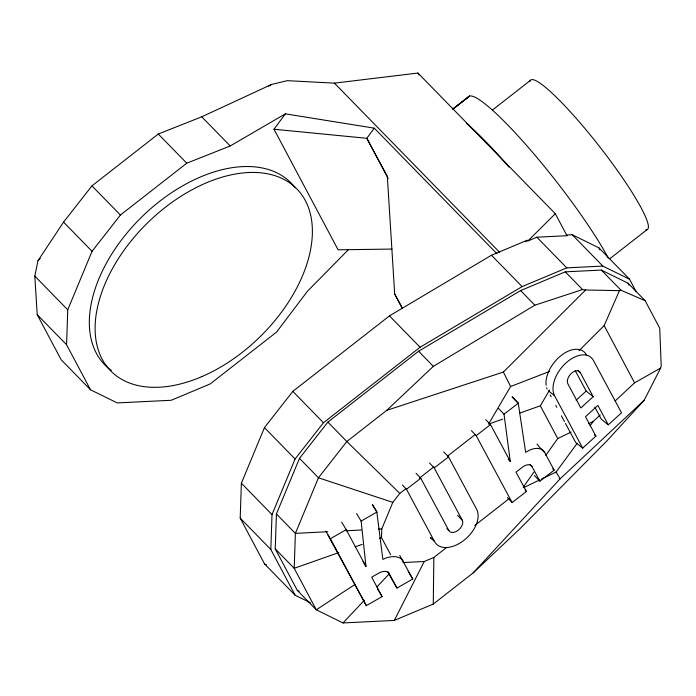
<?xml version="1.0" encoding="UTF-8"?>
<svg xmlns="http://www.w3.org/2000/svg" width="696" height="696" viewBox="0 0 696 696"><rect width="100%" height="100%" fill="white"/><g stroke="black" fill="none" stroke-linecap="round" stroke-linejoin="round"><path stroke-width="1.04" d="M433.26 604.076L473.202 572.878L519.782 528.908L606.964 440.829L644.209 400.209L660.617 368.071L661.2 365.783L659.73 328.164L645.14 300.715L628.036 283.202L601.318 270.074L565.274 271.84L520.591 290.597L418.583 351.236L327.868 422.107L299.489 458.36L276.416 513.952L275.242 548.874L297.322 590.391L316.28 609.809L343.006 622.946L394.301 620.432L433.26 604.076L433.852 557.47L446.649 547.474M348.331 249.751L307.467 291.224L276.564 332.088L210.218 383.922L171.26 400.27L117.241 402.923L90.515 389.786L66.572 344.755L67.747 309.833L92.046 251.291L120.417 215.038L186.772 163.203L230.228 145.969L285.377 113.84L374.291 128.168L497.014 253.849M310.425 602.753L295.156 595.245L264.524 563.882L240.207 518.137L241.373 483.215L264.454 427.622L292.825 391.37L389.455 315.88L491.463 255.241L527.159 240.259L527.855 240.973L536.842 237.197L566.996 235.718L555.295 213.715L417.948 73.054L334.428 83.137L287.3 80.666L271.544 84.451L201.744 116.797L158.279 134.032L91.933 185.867L63.562 222.12L37.984 260.704L34.8 276.095L37.21 314.688L61.161 359.719L90.515 389.786M295.156 595.245L270.831 549.509L272.005 514.588L295.087 458.995L323.457 422.742L420.088 347.243L522.096 286.604L566.779 267.856L602.832 266.09L629.549 279.218L636.179 291.694M390.621 554.695L381.495 537.538L381.782 528.934L392.814 502.364L399.808 493.429L405.777 488.766M578.994 350.714L604.154 325.598L619.44 290.641L621.058 290.293L645.14 300.715M394.301 620.432L424.255 561.498L433.852 557.47M489.053 423.212L510.603 386.515L549.71 371.368M520.016 412.989L540.331 405.803L549.588 390.038M523.192 487.278L533.867 472.21M545.803 455.367L557.74 438.524L571.181 432.059M541.714 478.952L556.078 472.045L577.236 443.256M590.06 425.804L593.262 421.445L600.283 414.886M392.031 249.072L338.108 249.812L273.998 129.239L285.377 113.84M374.291 128.168L366.809 138.304L273.998 129.239M473.202 572.878L560.149 478.805L644.209 400.209M343.006 622.946L364.373 600.257M376.893 586.954L389.421 573.652M37.984 260.704L40.237 258.425M355.169 584.344L316.28 609.809L294.208 568.293L295.382 533.38L318.455 477.778L346.834 441.525L386.767 410.327L503.391 372.055L585.606 289.988L619.44 290.641M525.628 241.782L527.159 240.259M527.855 240.973L555.295 213.715M386.767 410.327L433.347 366.357L534.85 305.205L582.561 289.545L585.606 289.988M615.09 401.035L634.578 382.817L660.617 368.071M576.123 400.226L586.189 391.056L575.192 370.568M593.201 396.676L580.812 407.96L567.823 383.748A8.552 5.194 -51.3 0 1 571.425 373.291A8.552 5.194 -51.3 0 1 580.203 372.464L593.201 396.676L586.189 391.056M582.709 448.128L595.915 436.096L585.501 416.704L597.89 405.42L608.304 424.812L621.511 412.78L593.41 360.432A26.779 16.278 -51.3 0 0 565.918 363.025A26.779 16.278 -51.3 0 0 554.616 395.78L582.709 448.128L575.696 442.508L565.483 423.473M453.07 108.898L468.19 97.014M492.429 110.055L530.509 80.31M609.731 258.799L646.958 229.715M419.427 478.108L433.93 466.781M447.572 456.115L474.863 434.791M474.794 525.48L508.915 498.823M453.009 109.002L469.652 96.039L452.739 109.142M443.778 451.939L448.537 456.898L476.63 509.246A26.779 16.747 -43.8 0 1 463.701 540.522A26.779 16.747 -43.8 0 1 434.574 541.618L406.481 489.271L420.793 478.256L416.034 473.297M446.849 528.473L448.894 530.604A8.552 5.342 -43.8 0 0 458.185 530.248A8.552 5.342 -43.8 0 0 462.318 520.269L434.226 467.921L448.537 456.898M536.964 444.109A18.627 11.649 -43.8 0 1 538.573 446.153L544.69 452.522L554.164 470.165L539.844 481.188L532.022 466.607A8.552 5.342 -43.8 0 0 522.722 466.955L516.014 472.123L526.42 491.524L512.108 502.538L476.186 435.618L490.506 424.595L485.747 419.636M508.245 459.325L510.281 461.457L504.017 414.19L518.242 403.245L525.663 452.391A18.627 11.649 -43.8 0 1 544.69 452.522M268.786 86.173L271.544 84.451M399.756 555.486L412.754 579.011L396.946 588.077L389.116 573.495A8.552 5.464 -31 0 0 379.12 572.938L371.707 577.184L382.113 596.585L366.314 605.65L330.391 538.73L346.199 529.656L341.658 522.096M362.955 561.472L365.983 566.518L361.128 521.095L376.832 512.082L382.852 559.41A18.627 11.902 -31 0 1 403.28 561.367M588.459 423.751L593.262 421.445M523.523 487.705L539.8 479.875M488.514 424.125L502.738 419.096M338.865 552.563L294.208 568.293L275.242 548.874M355.108 546.838L362.216 544.333M379.468 538.26L381.495 537.538M327.781 531.709L295.382 533.38L276.416 513.952M346.147 530.77L361.267 529.987M378.546 529.099L381.782 528.934M629.549 279.218L598.917 247.846L572.199 234.717L566.3 235.004L566.996 235.718M402.94 562.542L424.255 561.498M392.814 502.364L318.455 477.778L299.489 458.36M264.524 563.882L266.429 564.813M297.322 590.391L299.228 591.33M577.871 370.594L580.203 372.464M608.304 424.812L601.292 419.192L594.845 407.186M548.378 390.787L554.616 395.78M594.358 434.852L595.915 436.096M399.808 493.429L346.834 441.525L327.868 422.107M572.199 234.717L602.832 266.09M601.318 270.074L621.058 290.293M536.842 237.197L566.779 267.856M565.274 271.84L582.561 289.545M334.428 83.137L499.632 252.317M491.463 255.241L522.096 286.604M520.591 290.597L534.85 305.205M201.744 116.797L230.228 145.969M389.455 315.88L420.088 347.243M418.583 351.236L433.347 366.357M158.279 134.032L186.772 163.203M292.825 391.37L323.457 422.742M91.933 185.867L120.417 215.038M264.454 427.622L295.087 458.995M63.562 222.12L92.046 251.291M241.373 483.215L272.005 514.588M34.8 276.095L67.747 309.833M240.207 518.137L270.831 549.509M37.21 314.688L66.572 344.755M512.247 396.877L518.372 403.254M512.125 396.868L518.242 403.245M498.58 408.526L504.017 414.19M552.798 468.747L554.164 470.165M529.987 464.484L532.022 466.607M534.406 475.516L539.844 481.188M471.427 430.659L476.186 435.618M525.062 490.106L526.42 491.524M507.349 497.579L512.108 502.538M429.467 462.962L434.226 467.921M457.559 515.31L462.318 520.269M402.401 485.025L406.481 489.271M430.502 537.373L434.574 541.618M556.078 472.045L560.149 478.805M372.43 504.548L376.962 512.108M372.29 504.522L376.832 512.082M408.213 571.451L412.754 579.011M356.587 513.535L361.128 521.095M388.107 571.816L389.116 573.495M396.946 588.077L387.985 572.39M377.58 589.025L382.113 596.585M325.85 531.17L330.391 538.73M366.314 605.65L327.912 535.102M388.238 178.594L366.809 138.304L387.315 176.288L394.693 294.043L402.375 308.267M550.153 394.919L551.18 396.824M555.773 405.385L556.791 407.29M561.394 415.851L564.456 421.567M490.506 424.595L510.281 461.457M420.793 478.256L448.894 530.604M346.199 529.656L365.983 566.518M628.036 283.202L629.045 285.099M598.917 247.846L599.935 249.768M604.154 325.598L634.578 382.817M417.948 73.054L418.957 74.968M540.331 405.803L557.74 438.524M394.693 294.043L402.332 308.415M503.391 372.055L510.603 386.515M431.685 538.904A26.779 16.747 -43.8 0 1 430.285 537.721M467.782 97.832A120.051 16.774 52 0 1 526.959 145.873A120.051 16.774 52 0 1 608.295 258.033M466.372 123.314A120.051 16.774 52 0 1 508.959 167.066M530.03 81.223A94.778 13.241 52 0 1 600.039 147.195A94.778 13.241 52 0 1 645.888 229.871M111.377 370.516A130.161 80.049 -44.3 0 1 140.696 218.013A130.161 80.049 -44.3 0 1 295.191 187.79M546.116 385.323A26.779 16.278 -51.3 0 1 561.672 355.09A26.779 16.278 -51.3 0 1 586.397 354.812M547.065 389.012A26.779 16.278 -51.3 0 1 546.63 387.776M201.77 376.649A130.161 80.049 -44.3 0 0 298.784 191.017A130.161 80.049 -44.3 0 0 110.664 271.945A130.161 80.049 -44.3 0 0 201.77 376.649"/></g></svg>
